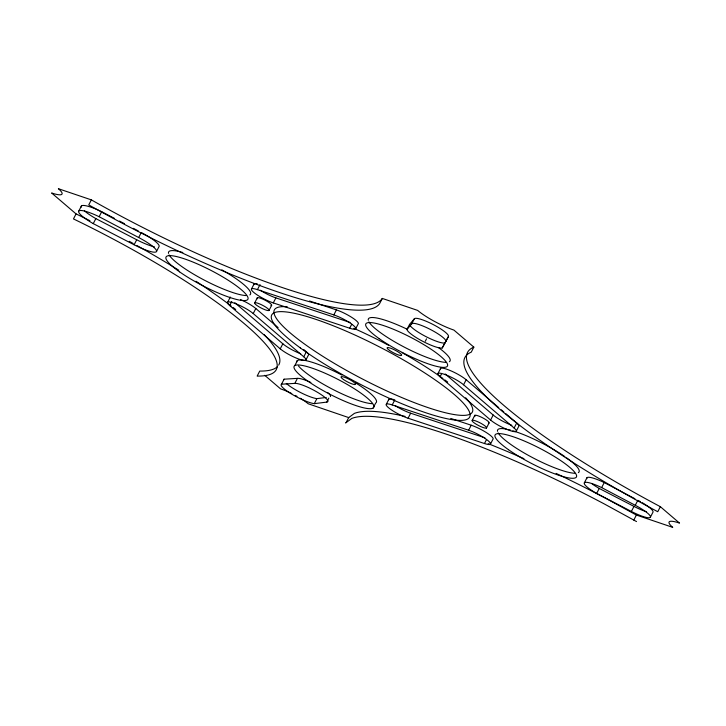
<?xml version="1.0" encoding="UTF-8"?>
<svg xmlns="http://www.w3.org/2000/svg" width="726" height="726" viewBox="0 0 726 726"><rect width="100%" height="100%" fill="white"/><g stroke="black" fill="none" stroke-linecap="round" stroke-linejoin="round"><path stroke-width="1.09" d="M556.107 473.406A253.111 47.716 27.3 0 1 606.981 498.962L636.384 515.052L672.73 527.357A26.072 4.919 27.3 0 1 679.518 523.092L660.342 506.684A258.492 48.724 27.3 0 1 473.842 347.128L453.922 330.094A29.349 5.536 27.3 0 1 417.659 310.41L382.303 298.431A253.111 47.716 27.3 0 1 91.34 199.868L58.389 188.715A26.072 4.919 27.3 0 1 51.61 192.98L76.058 213.907L73.471 218.925A218.925 41.273 27.3 0 1 257.158 376.086L259.754 371.059A218.925 41.273 27.3 0 0 277.523 366.557M156.462 251.586A22.615 4.265 27.3 0 0 138.684 237.538L141.28 232.52A22.615 4.265 27.3 0 1 159.048 246.559L156.462 251.586A22.615 4.265 27.3 0 1 134.11 244.771L93.255 223.626A23.822 4.492 27.3 0 1 78.816 211.021L81.412 206.002M91.34 199.868L88.753 204.895A253.111 47.716 27.3 0 0 379.707 303.459L382.303 298.431M93.255 223.626L95.85 218.608A23.822 4.492 27.3 0 1 84.407 210.839M78.816 211.021A23.822 4.492 27.3 0 1 99.135 216.72L101.731 211.693L114.581 218.462M134.11 244.771L136.706 239.752A22.615 4.265 27.3 0 0 154.402 246.813M227.719 302.107L230.305 297.079A15.727 2.968 27.3 0 0 230.033 297.805M303.795 349.569L306.363 351.765L303.767 356.793A15.727 2.968 27.3 0 1 299.675 359.37A15.727 2.968 27.3 0 1 280.245 348.825L229.697 305.582L231.766 301.562M251.559 288.848L254.154 283.821M257.44 289.62L333.833 314.921A15.727 2.968 27.3 0 1 353.353 325.411A15.727 2.968 27.3 0 1 349.687 328.225L273.285 302.914A15.727 2.968 27.3 0 1 253.773 292.424A15.727 2.968 27.3 0 1 257.44 289.62L260.026 284.592M254.744 302.778L257.331 297.751M303.767 356.793L253.229 313.55L255.815 308.523A15.727 2.968 27.3 0 0 240.569 299.602M268.974 310.501A8.149 1.534 27.3 0 0 259.599 303.895A8.149 1.534 27.3 0 0 257.004 305.528A8.149 1.534 27.3 0 0 268.974 310.501L271.569 305.483M273.285 302.914L275.88 297.887L350.123 322.48M280.245 348.825L282.831 343.797L234.861 302.751M328.833 398.084L326.764 402.104L314.285 403.656A20.246 3.821 27.3 0 1 292.052 394.3A20.246 3.821 27.3 0 1 281.525 384.217L284.12 379.19L297.424 378.364A19.221 3.621 27.3 0 1 310.855 382.457M294.81 365.586L297.406 360.559M305.746 360.268L308.341 355.241A15.727 2.968 27.3 0 0 306.363 351.765M281.525 384.217L294.829 383.382L297.424 378.364M333.833 314.921L336.428 309.902A15.727 2.968 27.3 0 1 352.028 317.552A15.727 2.968 27.3 0 1 358.154 323.968L355.558 328.987M349.687 328.225L351.756 324.204M314.285 403.656L316.872 398.638L326.237 397.467M346.102 422.623L348.698 417.595L354.388 413.393A253.111 47.716 27.3 0 1 405.072 416.397M406.959 329.45L409.555 324.422L414.319 318.823A19.221 3.621 27.3 0 1 433.313 324.613A19.221 3.621 27.3 0 1 448.414 336.546L442.216 348.008A20.246 3.821 27.3 0 1 422.487 341.184A20.246 3.821 27.3 0 1 406.959 329.45L411.724 323.85L414.319 318.823M373.1 408.076A44.803 8.449 27.3 0 0 321.527 371.712A44.803 8.449 27.3 0 0 307.243 380.705A44.803 8.449 27.3 0 0 373.1 408.076L375.696 403.048A44.803 8.449 27.3 0 0 355.568 382.856M386.35 404.164L388.936 399.137M392.221 404.936L468.624 430.237A15.727 2.968 27.3 0 1 488.144 440.727A15.727 2.968 27.3 0 1 484.469 443.532L408.076 418.23A15.727 2.968 27.3 0 1 388.555 407.74A15.727 2.968 27.3 0 1 392.221 404.936L394.817 399.908A15.727 2.968 27.3 0 0 388.737 399.908M442.216 348.008L448.414 336.546M408.076 418.23L410.671 413.203L484.914 437.796M438.068 373.336L440.664 368.309M505.577 413.475L516.712 422.995L514.117 428.022A15.727 2.968 27.3 0 1 510.024 430.6A15.727 2.968 27.3 0 1 490.594 420.055L440.047 376.812L441.599 373.799M473.842 347.128L471.247 352.155A258.492 48.724 27.3 0 0 657.747 511.712L660.342 506.684M514.117 428.022L463.578 384.78L466.165 379.752A15.727 2.968 27.3 0 0 450.038 370.46A15.727 2.968 27.3 0 0 440.383 369.035M472.209 420.336L474.804 415.308M468.624 430.237L471.21 425.218A15.727 2.968 27.3 0 1 486.819 432.868A15.727 2.968 27.3 0 1 492.945 439.275L490.349 444.303M486.447 428.059A8.149 1.534 27.3 0 0 477.064 421.452A8.149 1.534 27.3 0 0 474.468 423.086A8.149 1.534 27.3 0 0 486.447 428.059L489.034 423.04M490.594 420.055L493.181 415.027L445.21 373.981M484.469 443.532L486.547 439.511M516.095 431.498L518.691 426.471A15.727 2.968 27.3 0 0 516.712 422.995M642.201 502.664A19.221 3.621 27.3 0 1 652.964 512.202L650.369 517.23A19.221 3.621 27.3 0 1 631.375 511.44L596.645 493.462A20.246 3.821 27.3 0 1 584.376 482.754L586.962 477.726M596.645 493.462L599.24 488.444A20.246 3.821 27.3 0 1 592.135 483.906M584.376 482.754A20.246 3.821 27.3 0 1 601.645 487.591L604.241 482.572L634.887 498.708M631.375 511.44L633.97 506.412A19.221 3.621 27.3 0 0 646.594 511.785M650.369 517.23A19.221 3.621 27.3 0 0 635.259 505.296L637.855 500.268M633.798 520.079L636.384 515.052M425.264 341.284L426.534 338.833M345.576 423.013L351.792 418.421A253.111 47.716 27.3 0 1 604.386 503.989L636.539 521.577M309.521 300.991L336.428 309.902M450.764 418.439L471.21 425.218M348.698 417.595L308.214 403.774A22.615 4.265 27.3 0 0 300.301 398.265M95.85 218.608L136.706 239.752M599.24 488.444L633.97 506.412M119.527 221.067L124.473 223.672M133.366 228.354L138.312 230.959M99.135 216.72L138.684 237.538M601.645 487.591L635.259 505.296M466.165 379.752L498.726 407.604M501.294 409.809L503.862 412.005M255.815 308.523L278.094 327.58M264.736 375.315L280.508 388.818L284.873 390.452A22.615 4.265 27.3 0 1 291.788 393.592M410.671 413.203A15.727 2.968 27.3 0 1 395.062 405.553M275.88 297.887A15.727 2.968 27.3 0 1 260.28 290.237M253.955 284.592A15.727 2.968 27.3 0 1 257.294 283.821M81.285 207.11A23.822 4.492 27.3 0 1 101.731 211.693M257.539 298.74A8.149 1.534 27.3 0 1 265.008 300.174A8.149 1.534 27.3 0 1 270.934 305.592M475.004 416.297A8.149 1.534 27.3 0 1 482.481 417.731A8.149 1.534 27.3 0 1 488.407 423.149M586.862 478.67A20.246 3.821 27.3 0 1 604.241 482.572M638.744 500.731A19.221 3.621 27.3 0 1 640.504 501.693M488.162 443.65A253.111 47.716 27.3 0 1 523.936 458.66M76.058 213.907A218.925 41.273 27.3 0 1 89.942 220.722M129.255 241.313A218.925 41.273 27.3 0 1 133.121 243.446M136.951 245.579A218.925 41.273 27.3 0 1 178.787 270.235M196.002 281.252A218.925 41.273 27.3 0 1 231.149 305.991M232.992 307.397A218.925 41.273 27.3 0 1 235.705 309.503M264.064 334.532A218.925 41.273 27.3 0 1 278.648 365.133M229.697 305.582A15.727 2.968 27.3 0 1 233.79 303.005A15.727 2.968 27.3 0 1 253.229 313.55M445.809 362.347A45.919 8.658 27.3 0 1 403.429 346.674A45.919 8.658 27.3 0 1 368.935 321.854M368.291 320.284A45.919 8.658 27.3 0 1 407.014 329.159M438.549 347.609A45.919 8.658 27.3 0 1 449.358 361.711M300.664 353.771A15.727 2.968 27.3 0 1 282.831 343.797M440.047 376.812A15.727 2.968 27.3 0 1 444.14 374.235A15.727 2.968 27.3 0 1 463.578 384.78M511.839 425.3A15.727 2.968 27.3 0 1 493.181 415.027M465.638 397.757A111.368 20.99 27.3 0 1 393.664 394.036A111.368 20.99 27.3 0 1 273.938 312.734M273.893 311.944A111.368 20.99 27.3 0 1 287.296 306.799M353.807 328.315A111.368 20.99 27.3 0 1 388.455 345.222M402.204 352.727A111.368 20.99 27.3 0 1 442.924 378.509M444.757 379.852A111.368 20.99 27.3 0 1 447.697 382.048M246.259 295.564A46.065 8.685 27.3 0 1 203.752 279.837A46.065 8.685 27.3 0 1 169.158 254.944M168.514 253.365A46.065 8.685 27.3 0 1 182.807 252.503M221.838 269.845A46.065 8.685 27.3 0 1 249.826 294.928M372.229 403.665A44.803 8.449 27.3 0 1 333.488 389.726A44.803 8.449 27.3 0 1 298.531 366.004M296.607 362.628A44.803 8.449 27.3 0 1 341.991 375.115M574.82 473.252A45.783 8.63 27.3 0 1 532.566 457.625A45.783 8.63 27.3 0 1 498.181 432.887M497.537 431.317A45.783 8.63 27.3 0 1 506.775 429.211M507.928 429.456A45.783 8.63 27.3 0 1 510.75 430.173M512.792 430.772A45.783 8.63 27.3 0 1 556.851 451.409M557.795 451.989A45.783 8.63 27.3 0 1 564.855 456.618M566.634 457.87A45.783 8.63 27.3 0 1 578.359 472.626M444.802 342.981A20.246 3.821 27.3 0 1 425.082 336.156A20.246 3.821 27.3 0 1 409.555 324.422M411.724 323.85A19.221 3.621 27.3 0 1 430.718 329.64A19.221 3.621 27.3 0 1 445.828 341.574M294.829 383.382A19.221 3.621 27.3 0 1 317.09 392.067A19.221 3.621 27.3 0 1 326.764 402.104M327.698 392.53A19.221 3.621 27.3 0 1 330.439 396.577M316.872 398.638A20.246 3.821 27.3 0 1 286.298 383.455M283.648 379.943A20.246 3.821 27.3 0 1 284.12 379.19M295.3 395.407A22.615 4.265 27.3 0 1 297.007 396.342M343.434 379.471A8.149 1.534 27.3 0 0 355.404 384.453A8.149 1.534 27.3 0 0 346.03 377.838A8.149 1.534 27.3 0 0 343.434 379.471M389.544 350.431A8.149 1.534 27.3 0 0 401.514 355.404A8.149 1.534 27.3 0 0 392.14 348.789A8.149 1.534 27.3 0 0 389.544 350.431M379.262 338.688A45.919 8.658 27.3 0 0 446.771 366.739A45.919 8.658 27.3 0 0 393.9 329.468A45.919 8.658 27.3 0 0 379.262 338.688M300.31 347.908A111.368 20.99 27.3 0 0 466.745 419.465A111.368 20.99 27.3 0 0 345.149 330.693A111.368 20.99 27.3 0 0 300.31 347.908M179.522 271.814A46.065 8.685 27.3 0 0 247.23 299.956A46.065 8.685 27.3 0 0 194.205 262.567A46.065 8.685 27.3 0 0 179.522 271.814M508.472 449.675A45.783 8.63 27.3 0 0 575.763 477.644A45.783 8.63 27.3 0 0 523.065 440.491A45.783 8.63 27.3 0 0 508.472 449.675"/></g></svg>
